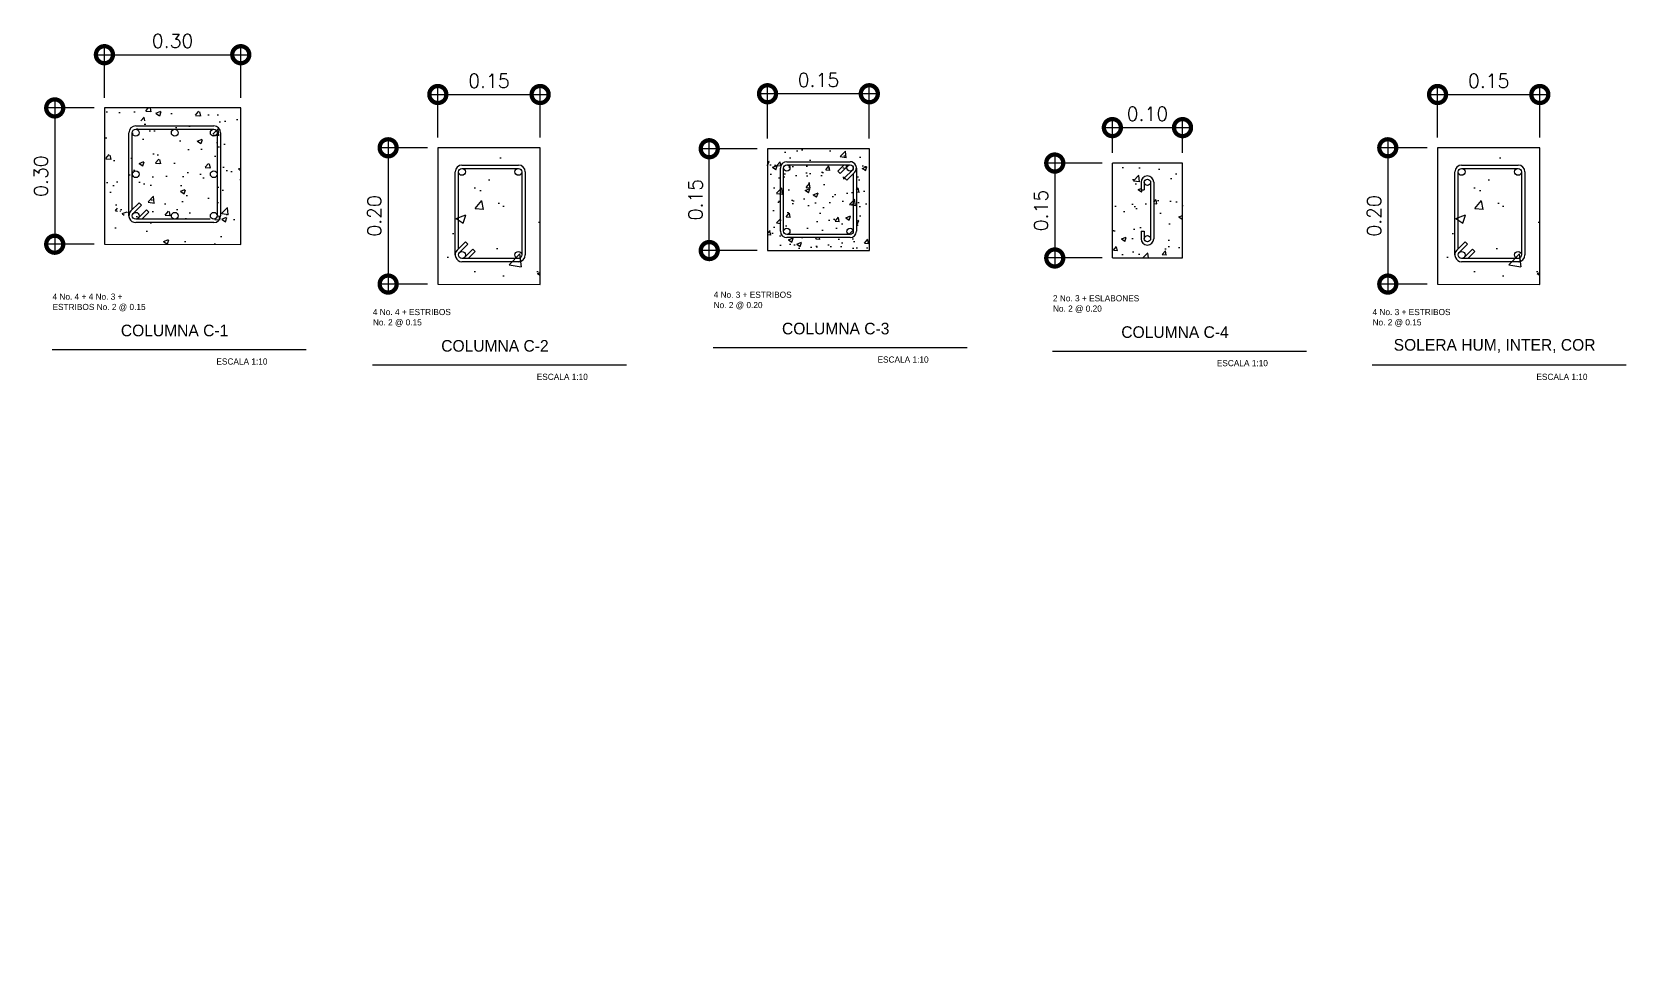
# Model space of a CAD drawing. Header units: inches. Extents: x -370 to 18, y -197 to 199.
# Drawn here: x -254.671 to -252.332, y 24.294 to 25.657 of the extents above; entities that cross this region are included whole.
import ezdxf

# ---------------------------------------------------------------- set-up
doc = ezdxf.new("R2010")
doc.units = ezdxf.units.IN
doc.header["$MEASUREMENT"] = 0
doc.header["$PDMODE"] = 34
doc.header["$PDSIZE"] = 0.2
doc.linetypes.add('DASHED2', pattern=[0.375, 0.25, -0.125])
doc.linetypes.add('HIDDEN2', pattern=[0.1875, 0.125, -0.0625])
for name, color, linetype in [('CAJETIN', 5, 'DASHED2'), ('COL', 6, 'Continuous'), ('COTAS', 1, 'Continuous'), ('DE_COTAS', 1, 'Continuous'), ('DE_DETALLES', 4, 'Continuous'), ('E_HATCH', 8, 'Continuous'), ('hatch', 167, 'Continuous')]:
    doc.layers.add(name, color=color, linetype=linetype)
doc.styles.add('ARIAL', font='arial.ttf', dxfattribs={"height": 0.14})
doc.styles.add('NT_10', font='romans.shx', dxfattribs={"height": 0.0203})
doc.dimstyles.new('DD_10 G', dxfattribs={"dimtxt": 0.0203, "dimasz": 0.05, "dimexe": 0.015, "dimexo": 0.015, "dimgap": 0.01, "dimtad": 1, "dimzin": 0, "dimdsep": 46, "dimtxsty": 'NT_10', "dimblk": 'DOTSMALL', "dimcen": 0.09, "dimdle": 0.015, "dimclrd": 1, "dimclre": 1, "dimclrt": 2, "dimadec": 0, "dimazin": 0, "dimtfac": 1, "dimtofl": 0, "dimtmove": 2, "dimatfit": 3, "dimldrblk": 'COT2', "dimfxl": 1, "dimtolj": 1, "dimtzin": 0, "dimarcsym": 0})
pattern_1 = [(50, (-726.55313, 98.486085), (0.071726018, -0.0062752135), [0.0075, -0.0825]), (355, (-726.55313, 98.486085), (-0.013875133, 0.075219213), [0.006, -0.066]), (100.4514, (-726.547156, 98.48556), (0.057850938, 0.068943954), [0.006374019, -0.070114211]), (46.1842, (-726.55313, 98.506085), (0.106724105, -0.016551901), [0.01125, -0.12375]), (96.6356, (-726.54424, 98.50471), (0.09346627, 0.097411787), [0.00956103, -0.1051713]), (351.1842, (-726.55313, 98.50609), (0.093466195, 0.09741186), [0.009, -0.099]), (21, (-726.54313, 98.501085), (0.059690705, -0.040261889), [0.0075, -0.0825]), (326, (-726.54313, 98.501085), (0.024331533, 0.072515005), [0.006, -0.066]), (71.4514, (-726.53816, 98.49773), (0.084022263, 0.03225305), [0.006374019, -0.070114211]), (37.5, (-726.553133, 98.486085), (0.0012159855, 0.0332893854), [0, -0.0652, 0, -0.067, 0, -0.06625]), (7.5, (-726.553133, 98.486085), (0.0263069537, 0.0394411712), [0, -0.0382, 0, -0.0637, 0, -0.02525]), (327.5, (-726.575433, 98.486085), (0.0533822436, -0.0022554872), [0, -0.025, 0, -0.078, 0, -0.1035]), (317.5, (-726.585433, 98.486085), (0.058318617, 0.0100104982), [0, -0.0325, 0, -0.0518, 0, -0.0735])]

# ---------------------------------------------------------------- blocks, each defined once
blk = doc.blocks.new('_DotSmall')
at = {"color": 0, "linetype": 'ByBlock', "const_width": 0.5}
blk.add_lwpolyline([(-0.0625, 0, 1), (0.0625, 0, 1)], format="xyb", close=True, dxfattribs=at)
blk = doc.blocks.new('*D500')
at = {"layer": 'DE_COTAS', "color": 1, "lineweight": -2, "transparency": 16777216}
for p, q in [((-254.637, 25.5599), (-254.637, 25.3299)), ((-254.5791, 25.5449), (-254.652, 25.5449)), ((-254.5792, 25.3449), (-254.652, 25.3449))]:
    blk.add_line(p, q, dxfattribs=at)
at = {"layer": 'DEFPOINTS', "color": 0, "transparency": 16777216}
for p in [(-254.5641, 25.5449), (-254.637, 25.3449), (-254.5642, 25.3449)]:
    blk.add_point(p, dxfattribs=at)
at = {"layer": 'DE_COTAS', "color": 1, "lineweight": -2, "transparency": 16777216, "xscale": 0.05, "yscale": 0.05, "zscale": 0.05}
for p, rotation in [((-254.637, 25.5449), 90), ((-254.637, 25.3449), 270)]:
    blk.add_blockref('_DotSmall', p, dxfattribs=dict(at, rotation=rotation))
at = {"layer": 'DE_COTAS', "color": 2, "transparency": 16777216, "insert": (-254.6572, 25.4449), "char_height": 0.0203, "attachment_point": 5, "rotation": 90, "style": 'NT_10'}
blk.add_mtext('\\A1;0.30', dxfattribs=at)
blk = doc.blocks.new('COT2')
at = {"color": 9, "linetype": 'ByBlock'}
blk.add_line((-0.5, -0.5), (0.5, 0.5), dxfattribs=at)
blk.add_line((-1.164, 0), (1.164, 0))
blk = doc.blocks.new('*D501')
at = {"layer": 'DE_COTAS', "color": 1, "lineweight": -2, "transparency": 16777216}
for p, q in [((-254.5641, 25.5599), (-254.5641, 25.638)), ((-254.3641, 25.5599), (-254.3641, 25.638)), ((-254.5791, 25.623), (-254.3491, 25.623))]:
    blk.add_line(p, q, dxfattribs=at)
at = {"layer": 'DEFPOINTS', "color": 0, "transparency": 16777216}
for p in [(-254.3641, 25.623), (-254.5641, 25.5449), (-254.3641, 25.5449)]:
    blk.add_point(p, dxfattribs=at)
at = {"layer": 'DE_COTAS', "color": 1, "lineweight": -2, "transparency": 16777216, "xscale": 0.05, "yscale": 0.05, "zscale": 0.05, "rotation": 180}
blk.add_blockref('_DotSmall', (-254.5641, 25.623), dxfattribs=at)
at = {"layer": 'DE_COTAS', "color": 1, "lineweight": -2, "transparency": 16777216, "xscale": 0.05, "yscale": 0.05, "zscale": 0.05}
blk.add_blockref('_DotSmall', (-254.3641, 25.623), dxfattribs=at)
at = {"layer": 'DE_COTAS', "color": 2, "transparency": 16777216, "insert": (-254.4641, 25.6432), "char_height": 0.0203, "attachment_point": 5, "style": 'NT_10'}
blk.add_mtext('\\A1;0.30', dxfattribs=at)
blk = doc.blocks.new('*D502')
at = {"layer": 'COTAS', "color": 1, "linetype": 'Continuous', "lineweight": -2, "transparency": 16777216}
for p, q in [((-253.4271, 25.5657), (-253.6064, 25.5657)), ((-253.5914, 25.5), (-253.5914, 25.5807)), ((-253.4421, 25.5), (-253.4421, 25.5807))]:
    blk.add_line(p, q, dxfattribs=at)
at = {"layer": 'DEFPOINTS', "color": 0, "linetype": 'Continuous', "transparency": 16777216}
for p in [(-253.5914, 25.5657), (-253.5914, 25.485), (-253.4421, 25.485)]:
    blk.add_point(p, dxfattribs=at)
at = {"layer": 'COTAS', "color": 1, "linetype": 'Continuous', "lineweight": -2, "transparency": 16777216, "xscale": 0.05, "yscale": 0.05, "zscale": 0.05, "rotation": 180}
blk.add_blockref('_DotSmall', (-253.5914, 25.5657), dxfattribs=at)
at = {"layer": 'COTAS', "color": 1, "linetype": 'Continuous', "lineweight": -2, "transparency": 16777216, "xscale": 0.05, "yscale": 0.05, "zscale": 0.05}
blk.add_blockref('_DotSmall', (-253.4421, 25.5657), dxfattribs=at)
at = {"layer": 'COTAS', "color": 2, "linetype": 'Continuous', "transparency": 16777216, "insert": (-253.5167, 25.5859), "char_height": 0.0203, "attachment_point": 5, "style": 'NT_10'}
blk.add_mtext('\\A1;0.15', dxfattribs=at)
blk = doc.blocks.new('*D503')
at = {"layer": 'COTAS', "color": 1, "linetype": 'Continuous', "lineweight": -2, "transparency": 16777216}
for p, q in [((-253.6769, 25.3206), (-253.6769, 25.5)), ((-253.6064, 25.485), (-253.6919, 25.485)), ((-253.6064, 25.3356), (-253.6919, 25.3356))]:
    blk.add_line(p, q, dxfattribs=at)
at = {"layer": 'DEFPOINTS', "color": 0, "linetype": 'Continuous', "transparency": 16777216}
for p in [(-253.6769, 25.485), (-253.5914, 25.485), (-253.5914, 25.3356)]:
    blk.add_point(p, dxfattribs=at)
at = {"layer": 'COTAS', "color": 1, "linetype": 'Continuous', "lineweight": -2, "transparency": 16777216, "xscale": 0.05, "yscale": 0.05, "zscale": 0.05}
for p, rotation in [((-253.6769, 25.485), 90), ((-253.6769, 25.3356), 270)]:
    blk.add_blockref('_DotSmall', p, dxfattribs=dict(at, rotation=rotation))
at = {"layer": 'COTAS', "color": 2, "linetype": 'Continuous', "transparency": 16777216, "insert": (-253.697, 25.4103), "char_height": 0.0203, "attachment_point": 5, "rotation": 90, "style": 'NT_10'}
blk.add_mtext('\\A1;0.15', dxfattribs=at)
blk = doc.blocks.new('*D504')
at = {"layer": 'COTAS', "color": 1, "linetype": 'Continuous', "lineweight": -2, "transparency": 16777216}
for p, q in [((-253.1701, 25.479), (-253.1701, 25.3097)), ((-253.1006, 25.464), (-253.1851, 25.464)), ((-253.1006, 25.3247), (-253.1851, 25.3247))]:
    blk.add_line(p, q, dxfattribs=at)
at = {"layer": 'DEFPOINTS', "color": 0, "linetype": 'Continuous', "transparency": 16777216}
for p in [(-253.0856, 25.464), (-253.1701, 25.3247), (-253.0856, 25.3247)]:
    blk.add_point(p, dxfattribs=at)
at = {"layer": 'COTAS', "color": 1, "linetype": 'Continuous', "lineweight": -2, "transparency": 16777216, "xscale": 0.05, "yscale": 0.05, "zscale": 0.05}
for p, rotation in [((-253.1701, 25.464), 90), ((-253.1701, 25.3247), 270)]:
    blk.add_blockref('_DotSmall', p, dxfattribs=dict(at, rotation=rotation))
at = {"layer": 'COTAS', "color": 2, "linetype": 'Continuous', "transparency": 16777216, "insert": (-253.1903, 25.3944), "char_height": 0.0203, "attachment_point": 5, "rotation": 90, "style": 'NT_10'}
blk.add_mtext('\\A1;0.15', dxfattribs=at)
blk = doc.blocks.new('*D505')
at = {"layer": 'COTAS', "color": 1, "linetype": 'Continuous', "lineweight": -2, "transparency": 16777216}
for p, q in [((-253.1006, 25.516), (-252.9677, 25.516)), ((-253.0856, 25.479), (-253.0856, 25.531)), ((-252.9827, 25.479), (-252.9827, 25.531))]:
    blk.add_line(p, q, dxfattribs=at)
at = {"layer": 'DEFPOINTS', "color": 0, "linetype": 'Continuous', "transparency": 16777216}
for p in [(-252.9827, 25.516), (-253.0856, 25.464), (-252.9827, 25.464)]:
    blk.add_point(p, dxfattribs=at)
at = {"layer": 'COTAS', "color": 1, "linetype": 'Continuous', "lineweight": -2, "transparency": 16777216, "xscale": 0.05, "yscale": 0.05, "zscale": 0.05, "rotation": 180}
blk.add_blockref('_DotSmall', (-253.0856, 25.516), dxfattribs=at)
at = {"layer": 'COTAS', "color": 1, "linetype": 'Continuous', "lineweight": -2, "transparency": 16777216, "xscale": 0.05, "yscale": 0.05, "zscale": 0.05}
blk.add_blockref('_DotSmall', (-252.9827, 25.516), dxfattribs=at)
at = {"layer": 'COTAS', "color": 2, "linetype": 'Continuous', "transparency": 16777216, "insert": (-253.0342, 25.5362), "char_height": 0.0203, "attachment_point": 5, "style": 'NT_10'}
blk.add_mtext('\\A1;0.10', dxfattribs=at)
blk = doc.blocks.new('*D495')
at = {"layer": 'DE_COTAS', "color": 1, "lineweight": -2, "transparency": 16777216}
for p, q in [((-254.1479, 25.5014), (-254.1479, 25.2714)), ((-254.09, 25.4864), (-254.1629, 25.4864)), ((-254.0901, 25.2864), (-254.1629, 25.2864))]:
    blk.add_line(p, q, dxfattribs=at)
at = {"layer": 'DEFPOINTS', "color": 0, "transparency": 16777216}
for p in [(-254.075, 25.4864), (-254.1479, 25.2864), (-254.0751, 25.2864)]:
    blk.add_point(p, dxfattribs=at)
at = {"layer": 'DE_COTAS', "color": 1, "lineweight": -2, "transparency": 16777216, "xscale": 0.05, "yscale": 0.05, "zscale": 0.05}
for p, rotation in [((-254.1479, 25.4864), 90), ((-254.1479, 25.2864), 270)]:
    blk.add_blockref('_DotSmall', p, dxfattribs=dict(at, rotation=rotation))
at = {"layer": 'DE_COTAS', "color": 2, "transparency": 16777216, "insert": (-254.1681, 25.3864), "char_height": 0.0203, "attachment_point": 5, "rotation": 90, "style": 'NT_10'}
blk.add_mtext('\\A1;0.20', dxfattribs=at)
blk = doc.blocks.new('*D496')
at = {"layer": 'DE_COTAS', "color": 1, "lineweight": -2, "transparency": 16777216}
for p, q in [((-254.09, 25.5646), (-253.91, 25.5646)), ((-254.075, 25.5014), (-254.075, 25.5796)), ((-253.925, 25.5014), (-253.925, 25.5796))]:
    blk.add_line(p, q, dxfattribs=at)
at = {"layer": 'DEFPOINTS', "color": 0, "transparency": 16777216}
for p in [(-253.925, 25.5646), (-254.075, 25.4864), (-253.925, 25.4864)]:
    blk.add_point(p, dxfattribs=at)
at = {"layer": 'DE_COTAS', "color": 1, "lineweight": -2, "transparency": 16777216, "xscale": 0.05, "yscale": 0.05, "zscale": 0.05, "rotation": 180}
blk.add_blockref('_DotSmall', (-254.075, 25.5646), dxfattribs=at)
at = {"layer": 'DE_COTAS', "color": 1, "lineweight": -2, "transparency": 16777216, "xscale": 0.05, "yscale": 0.05, "zscale": 0.05}
blk.add_blockref('_DotSmall', (-253.925, 25.5646), dxfattribs=at)
at = {"layer": 'DE_COTAS', "color": 2, "transparency": 16777216, "insert": (-254, 25.5847), "char_height": 0.0203, "attachment_point": 5, "style": 'NT_10'}
blk.add_mtext('\\A1;0.15', dxfattribs=at)
blk = doc.blocks.new('*D506')
at = {"layer": 'DE_COTAS', "color": 1, "lineweight": -2, "transparency": 16777216}
for p, q in [((-252.6816, 25.5014), (-252.6816, 25.2714)), ((-252.6236, 25.4864), (-252.6966, 25.4864)), ((-252.6237, 25.2864), (-252.6966, 25.2864))]:
    blk.add_line(p, q, dxfattribs=at)
at = {"layer": 'DEFPOINTS', "color": 0, "transparency": 16777216}
for p in [(-252.6086, 25.4864), (-252.6816, 25.2864), (-252.6087, 25.2864)]:
    blk.add_point(p, dxfattribs=at)
at = {"layer": 'DE_COTAS', "color": 1, "lineweight": -2, "transparency": 16777216, "xscale": 0.05, "yscale": 0.05, "zscale": 0.05}
for p, rotation in [((-252.6816, 25.4864), 90), ((-252.6816, 25.2864), 270)]:
    blk.add_blockref('_DotSmall', p, dxfattribs=dict(at, rotation=rotation))
at = {"layer": 'DE_COTAS', "color": 2, "transparency": 16777216, "insert": (-252.7017, 25.3864), "char_height": 0.0203, "attachment_point": 5, "rotation": 90, "style": 'NT_10'}
blk.add_mtext('\\A1;0.20', dxfattribs=at)
blk = doc.blocks.new('*D507')
at = {"layer": 'DE_COTAS', "color": 1, "lineweight": -2, "transparency": 16777216}
for p, q in [((-252.6236, 25.5646), (-252.4436, 25.5646)), ((-252.6086, 25.5014), (-252.6086, 25.5796)), ((-252.4586, 25.5014), (-252.4586, 25.5796))]:
    blk.add_line(p, q, dxfattribs=at)
at = {"layer": 'DEFPOINTS', "color": 0, "transparency": 16777216}
for p in [(-252.4586, 25.5646), (-252.6086, 25.4864), (-252.4586, 25.4864)]:
    blk.add_point(p, dxfattribs=at)
at = {"layer": 'DE_COTAS', "color": 1, "lineweight": -2, "transparency": 16777216, "xscale": 0.05, "yscale": 0.05, "zscale": 0.05, "rotation": 180}
blk.add_blockref('_DotSmall', (-252.6086, 25.5646), dxfattribs=at)
at = {"layer": 'DE_COTAS', "color": 1, "lineweight": -2, "transparency": 16777216, "xscale": 0.05, "yscale": 0.05, "zscale": 0.05}
blk.add_blockref('_DotSmall', (-252.4586, 25.5646), dxfattribs=at)
at = {"layer": 'DE_COTAS', "color": 2, "transparency": 16777216, "insert": (-252.5336, 25.5847), "char_height": 0.0203, "attachment_point": 5, "style": 'NT_10'}
blk.add_mtext('\\A1;0.15', dxfattribs=at)

msp = doc.modelspace()

# ---------------------------------------------------------------- hatches: boundary and pattern name
h = msp.add_hatch()
h.set_pattern_fill('ANSI31', color=2)
edge = h.paths.add_edge_path()
edge.add_arc((-254.46087, 25.50853), 0.005, 0, 360)
h = msp.add_hatch()
h.set_pattern_fill('ANSI31', color=2)
edge = h.paths.add_edge_path()
edge.add_arc((-254.51801, 25.44758), 0.005, 0, 360)
h = msp.add_hatch()
h.set_pattern_fill('ANSI31', color=2)
edge = h.paths.add_edge_path()
edge.add_arc((-254.40374, 25.44758), 0.005, 0, 360)
h = msp.add_hatch()
h.set_pattern_fill('ANSI31', color=2)
edge = h.paths.add_edge_path()
edge.add_arc((-254.46087, 25.38662), 0.005, 0, 360)
at = {"layer": 'E_HATCH', "linetype": 'Continuous'}
h = msp.add_hatch(dxfattribs=at)
h.set_pattern_fill('AR-CONC', color=256, scale=0.02, style=0)
h.set_pattern_definition([(50, (-652.91285, -67.73333), (0.143452037, -0.012550427), [0.015, -0.165]), (355, (-652.91285, -67.73333), (-0.027750267, 0.150438427), [0.012, -0.132]), (100.4514, (-652.90089, -67.73437), (0.115701876, 0.13788791), [0.01274804, -0.14022842]), (46.1842, (-652.91285, -67.69333), (0.21344821, -0.0331038), [0.0225, -0.2475]), (96.6356, (-652.89506, -67.69608), (0.18693254, 0.19482357), [0.01912206, -0.2103426]), (351.1842, (-652.91285, -67.69333), (0.18693239, 0.19482372), [0.018, -0.198]), (21, (-652.89285, -67.70333), (0.11938141, -0.080523778), [0.015, -0.165]), (326, (-652.89285, -67.70333), (0.048663066, 0.14503001), [0.012, -0.132]), (71.4514, (-652.8829, -67.71004), (0.168044526, 0.0645061), [0.01274804, -0.14022842]), (37.5, (-652.912847, -67.733325), (0.002431971, 0.066578771), [0, -0.1304, 0, -0.134, 0, -0.1325]), (7.5, (-652.91285, -67.733325), (0.052613907, 0.078882342), [0, -0.0764, 0, -0.1274, 0, -0.0505]), (327.5, (-652.957447, -67.733325), (0.106764487, -0.004510974), [0, -0.05, 0, -0.156, 0, -0.207]), (317.5, (-652.97745, -67.73333), (0.116637234, 0.020020996), [0, -0.065, 0, -0.1036, 0, -0.147])])
h.paths.add_polyline_path([(-253.925, 25.28582), (-253.925, 25.48643), (-254.075, 25.48643), (-254.075, 25.28643)])
h = msp.add_hatch(dxfattribs=at)
h.set_pattern_fill('AR-CONC', color=256, scale=0.02, style=0)
h.set_pattern_definition([(50, (-651.44649, -67.73333), (0.143452037, -0.012550427), [0.015, -0.165]), (355, (-651.44649, -67.73333), (-0.027750267, 0.150438427), [0.012, -0.132]), (100.4514, (-651.43453, -67.73437), (0.115701876, 0.13788791), [0.01274804, -0.14022842]), (46.1842, (-651.44649, -67.69333), (0.21344821, -0.0331038), [0.0225, -0.2475]), (96.6356, (-651.4287, -67.69608), (0.18693254, 0.19482357), [0.01912206, -0.2103426]), (351.1842, (-651.44649, -67.69333), (0.18693239, 0.19482372), [0.018, -0.198]), (21, (-651.42649, -67.70333), (0.11938141, -0.080523778), [0.015, -0.165]), (326, (-651.42649, -67.70333), (0.048663066, 0.14503001), [0.012, -0.132]), (71.4514, (-651.41654, -67.71004), (0.168044526, 0.0645061), [0.01274804, -0.14022842]), (37.5, (-651.446486, -67.733325), (0.002431971, 0.066578771), [0, -0.1304, 0, -0.134, 0, -0.1325]), (7.5, (-651.44649, -67.733325), (0.052613907, 0.078882342), [0, -0.0764, 0, -0.1274, 0, -0.0505]), (327.5, (-651.491086, -67.733325), (0.106764487, -0.004510974), [0, -0.05, 0, -0.156, 0, -0.207]), (317.5, (-651.51109, -67.73333), (0.116637234, 0.020020996), [0, -0.065, 0, -0.1036, 0, -0.147])])
h.paths.add_polyline_path([(-252.45864, 25.28582), (-252.45864, 25.48643), (-252.60864, 25.48643), (-252.60864, 25.28643)])
at = {"layer": 'hatch', "linetype": 'HIDDEN2'}
h = msp.add_hatch(dxfattribs=at)
h.set_pattern_fill('AR-CONC', color=256, scale=0.0004, style=0)
h.set_pattern_definition([(50, (-333.76465, -165.4987), (0.072873868, -0.006375634), [0.00762, -0.08382]), (355, (-333.76465, -165.4987), (-0.01409713, 0.076422657), [0.006096, -0.067056]), (100.451, (-333.75858, -165.49923), (0.058777, 0.070046675), [0.006476, -0.071236]), (46.1842, (-333.76465, -165.47838), (0.108431616, -0.01681693), [0.01143, -0.12573]), (96.6356, (-333.75561, -165.47978), (0.094961694, 0.09897022), [0.009714, -0.106854]), (351.184, (-333.76465, -165.47838), (0.09496184, 0.09897005), [0.009144, -0.100584]), (21, (-333.75449, -165.48346), (0.060645952, -0.040906207), [0.00762, -0.08382]), (326, (-333.75449, -165.48346), (0.02472081, 0.073675186), [0.006096, -0.067056]), (71.4514, (-333.74944, -165.48687), (0.085366596, 0.032769143), [0.006476, -0.071236]), (37.5, (-333.76465, -165.4987), (0.0012354413, 0.0338220155), [0, -0.0662432, 0, -0.068072, 0, -0.06731]), (7.5, (-333.76465, -165.4987), (0.026727865, 0.04007223), [0, -0.0388112, 0, -0.0647192, 0, -0.025654]), (327.5, (-333.787307, -165.4987), (0.054236238, -0.0022914976), [0, -0.0254, 0, -0.079248, 0, -0.105156]), (317.5, (-333.797467, -165.4987), (0.059251673, 0.010170596), [0, -0.03302, 0, -0.0526288, 0, -0.074676])])
h.paths.add_polyline_path([(-254.56409, 25.54488), (-254.56409, 25.34557), (-254.36409, 25.34492), (-254.36409, 25.54423)])
edge = h.paths.add_edge_path(flags=16)
edge.add_arc((-254.44301, 25.51665), 0.00929, 0, 90, ccw=False)
edge.add_line((-254.43372, 25.51665), (-254.43372, 25.3738))
edge.add_arc((-254.44301, 25.3738), 0.00929, 270, 360, ccw=False)
edge.add_line((-254.44301, 25.36451), (-254.53585, 25.36451))
edge.add_arc((-254.53585, 25.3738), 0.00929, 180, 270, ccw=False)
edge.add_line((-254.54514, 25.3738), (-254.54514, 25.51665))
edge.add_arc((-254.53585, 25.51665), 0.00929, 90, 180, ccw=False)
edge.add_line((-254.53585, 25.52593), (-254.44301, 25.52593))
edge = h.paths.add_edge_path(flags=0)
edge.add_arc((-254.44301, 25.51665), 0.00464, 0, 90, ccw=False)
edge.add_line((-254.43836, 25.51665), (-254.43836, 25.3738))
edge.add_arc((-254.44301, 25.3738), 0.00464, 270, 360, ccw=False)
edge.add_line((-254.44301, 25.36916), (-254.53585, 25.36916))
edge.add_arc((-254.53585, 25.3738), 0.00464, 180, 270, ccw=False)
edge.add_arc((-254.53585, 25.3738), 0.00464, 135, 180, ccw=False)
edge.add_line((-254.53914, 25.37709), (-254.52785, 25.38837))
edge.add_line((-254.52785, 25.38837), (-254.53113, 25.39166))
edge.add_line((-254.53113, 25.39166), (-254.5405, 25.38229))
edge.add_line((-254.5405, 25.38229), (-254.5405, 25.51665))
edge.add_arc((-254.53585, 25.51665), 0.00464, 90, 180, ccw=False)
edge.add_line((-254.53585, 25.52129), (-254.44301, 25.52129))
at = {"layer": 'hatch'}
h = msp.add_hatch(dxfattribs=at)
h.set_pattern_fill('AR-CONC', color=256, scale=0.01, style=0)
h.set_pattern_definition(pattern_1)
h.paths.add_polyline_path([(-253.59138, 25.48496), (-253.59138, 25.33565), (-253.44206, 25.33565), (-253.44206, 25.48496)])
h.paths.add_polyline_path([(-253.4703, 25.46601, -0.4142136), (-253.46101, 25.45673), (-253.46101, 25.36388, -0.4142136), (-253.4703, 25.35459), (-253.56314, 25.35459, -0.4142136), (-253.57243, 25.36388), (-253.57243, 25.45673, -0.4142136), (-253.56314, 25.46601)], flags=16)
h.paths.add_polyline_path([(-253.4703, 25.46137, -0.4142136), (-253.46565, 25.45673, -0.1989124), (-253.46701, 25.45344), (-253.4783, 25.44215), (-253.47502, 25.43887), (-253.46565, 25.44823), (-253.46565, 25.36388, -0.4142136), (-253.4703, 25.35924), (-253.56314, 25.35924, -0.4142136), (-253.56779, 25.36388), (-253.56779, 25.45673, -0.4142136), (-253.56314, 25.46137)], flags=0)
h.paths.add_polyline_path([(-253.56314, 25.46137, -0.4142136), (-253.5585, 25.45673, -1), (-253.56779, 25.45673), (-253.56779, 25.36388, -1), (-253.5585, 25.36388, -0.4142136), (-253.56314, 25.35924), (-253.4703, 25.35924, -0.4142136), (-253.47494, 25.36388, -1), (-253.46565, 25.36388), (-253.46565, 25.44823), (-253.47502, 25.43887), (-253.4783, 25.44215), (-253.46701, 25.45344, -0.6681786), (-253.47494, 25.45673, -0.1989124), (-253.47358, 25.46001), (-253.48487, 25.44872), (-253.48815, 25.45201), (-253.47879, 25.46137)], flags=0)
h = msp.add_hatch(dxfattribs=at)
h.set_pattern_fill('AR-CONC', color=256, scale=0.01, style=0)
h.set_pattern_definition([(50, (-725.89991, 97.42119), (0.071726018, -0.0062752135), [0.0075, -0.0825]), (355, (-725.89991, 97.42119), (-0.013875133, 0.075219213), [0.006, -0.066]), (100.4514, (-725.89393, 97.420664), (0.057850938, 0.068943954), [0.006374019, -0.070114211]), (46.1842, (-725.89991, 97.44119), (0.106724105, -0.016551901), [0.01125, -0.12375]), (96.6356, (-725.89102, 97.43981), (0.09346627, 0.097411787), [0.00956103, -0.1051713]), (351.1842, (-725.89991, 97.44119), (0.093466195, 0.09741186), [0.009, -0.099]), (21, (-725.88991, 97.43619), (0.059690705, -0.040261889), [0.0075, -0.0825]), (326, (-725.88991, 97.43619), (0.024331533, 0.072515005), [0.006, -0.066]), (71.4514, (-725.884936, 97.43283), (0.084022263, 0.03225305), [0.006374019, -0.070114211]), (37.5, (-725.89991, 97.421187), (0.0012159855, 0.0332893854), [0, -0.0652, 0, -0.067, 0, -0.06625]), (7.5, (-725.89991, 97.421187), (0.0263069537, 0.0394411712), [0, -0.0382, 0, -0.0637, 0, -0.02525]), (327.5, (-725.92221, 97.421187), (0.0533822436, -0.0022554872), [0, -0.025, 0, -0.078, 0, -0.1035]), (317.5, (-725.93221, 97.421187), (0.058318617, 0.0100104982), [0, -0.0325, 0, -0.0518, 0, -0.0735])])
h.paths.add_polyline_path([(-253.44206, 25.33565), (-253.44206, 25.48496), (-253.59138, 25.48496), (-253.59138, 25.33565)])
h.paths.add_polyline_path([(-252.81243, 24.29898, -0.4142136), (-252.81707, 24.29434), (-252.90992, 24.29434, -0.4142136), (-252.91456, 24.29898), (-252.91456, 24.39183, -0.570568), (-252.90768, 24.3959), (-252.90969, 24.39704), (-252.82835, 24.35227, -0.2734246), (-252.82595, 24.3482, -1), (-252.83524, 24.3482, -0.570568), (-252.82835, 24.35227), (-252.90768, 24.3959, -0.2734246), (-252.90528, 24.39183, -1), (-252.91456, 24.39183), (-252.91456, 24.29898, -1), (-252.90528, 24.29898, -0.4142136), (-252.90992, 24.29434), (-252.81707, 24.29434, -0.4142136), (-252.82172, 24.29898, -1)], flags=17)
h.paths.add_polyline_path([(-252.82835, 24.35227, -0.2734246), (-252.82595, 24.3482, -1), (-252.83524, 24.3482, -0.3337745), (-252.83189, 24.35266), (-252.84722, 24.34821), (-252.84851, 24.35267), (-252.83579, 24.35636), (-252.90768, 24.3959, -0.2734246), (-252.90528, 24.39183, -1), (-252.91456, 24.39183), (-252.91456, 24.29898, -1), (-252.90528, 24.29898, -0.4142136), (-252.90992, 24.29434), (-252.81707, 24.29434, -0.4142136), (-252.82172, 24.29898, -1), (-252.81243, 24.29898, -0.4142136), (-252.81707, 24.29434), (-252.90992, 24.29434, -0.4142136), (-252.91456, 24.29898), (-252.91456, 24.39183, -0.570568), (-252.90768, 24.3959), (-252.90969, 24.39704)], flags=17)
h = msp.add_hatch(dxfattribs=at)
h.set_pattern_fill('AR-CONC', color=256, scale=0.01, style=0)
h.set_pattern_definition(pattern_1)
h.paths.add_polyline_path([(-253.56314, 25.46137, -0.4142136), (-253.5585, 25.45673, -1), (-253.56779, 25.45673), (-253.56779, 25.36388, -1), (-253.5585, 25.36388, -0.4142136), (-253.56314, 25.35924), (-253.4703, 25.35924, -0.4142136), (-253.47494, 25.36388, -1), (-253.46565, 25.36388), (-253.46565, 25.44823), (-253.47502, 25.43887), (-253.4783, 25.44215), (-253.46701, 25.45344, -0.6681786), (-253.47494, 25.45673, -0.1989124), (-253.47358, 25.46001), (-253.48487, 25.44872), (-253.48815, 25.45201), (-253.47879, 25.46137)])
h = msp.add_hatch(dxfattribs=at)
h.set_pattern_fill('AR-CONC', color=256, scale=0.01, style=0)
h.set_pattern_definition([(50, (-726.96328, 98.469214), (0.071726018, -0.0062752135), [0.0075, -0.0825]), (355, (-726.96328, 98.469214), (-0.013875133, 0.075219213), [0.006, -0.066]), (100.4514, (-726.9573, 98.46869), (0.057850938, 0.068943954), [0.006374019, -0.070114211]), (46.1842, (-726.96328, 98.489214), (0.106724105, -0.016551901), [0.01125, -0.12375]), (96.6356, (-726.95438, 98.48784), (0.09346627, 0.097411787), [0.00956103, -0.1051713]), (351.1842, (-726.96328, 98.48921), (0.093466195, 0.09741186), [0.009, -0.099]), (21, (-726.95328, 98.484214), (0.059690705, -0.040261889), [0.0075, -0.0825]), (326, (-726.95328, 98.484214), (0.024331533, 0.072515005), [0.006, -0.066]), (71.4514, (-726.948304, 98.48086), (0.084022263, 0.03225305), [0.006374019, -0.070114211]), (37.5, (-726.963278, 98.469214), (0.0012159855, 0.0332893854), [0, -0.0652, 0, -0.067, 0, -0.06625]), (7.5, (-726.963278, 98.469214), (0.0263069537, 0.0394411712), [0, -0.0382, 0, -0.0637, 0, -0.02525]), (327.5, (-726.985578, 98.469214), (0.0533822436, -0.0022554872), [0, -0.025, 0, -0.078, 0, -0.1035]), (317.5, (-726.99558, 98.469214), (0.058318617, 0.0100104982), [0, -0.0325, 0, -0.0518, 0, -0.0735])])
h.paths.add_polyline_path([(-252.98275, 25.46404), (-253.08562, 25.46404), (-253.08562, 25.32473), (-252.98275, 25.32473)])
h.paths.add_polyline_path([(-253.0249, 25.35296, -1), (-253.04347, 25.35296), (-253.04347, 25.36412), (-253.03883, 25.36412), (-253.03883, 25.35296, -1), (-253.02954, 25.35296), (-253.02954, 25.43581, -1), (-253.03883, 25.43581), (-253.03883, 25.42466), (-253.04347, 25.42466), (-253.04347, 25.43581, -1), (-253.0249, 25.43581)], flags=16)

# ---------------------------------------------------------------- linework, layer by layer
at = {"color": 2}
for p, q in [((-254.64096, 25.19052), (-254.26828, 25.19046)), ((-253.67118, 25.19336), (-253.29851, 25.19331)), ((-253.17347, 25.18815), (-252.8008, 25.1881)), ((-254.17104, 25.16798), (-253.79837, 25.16792)), ((-252.70468, 25.16798), (-252.33201, 25.16792))]:
    msp.add_line(p, q, dxfattribs=at)
at = {"layer": 'COL', "color": 4}
for p, q in [((-253.44206, 25.48496), (-253.59138, 25.48496)), ((-253.59138, 25.48496), (-253.59138, 25.33565)), ((-253.44206, 25.33565), (-253.44206, 25.48496)), ((-253.08562, 25.32473), (-253.08562, 25.46404)), ((-252.98275, 25.46404), (-253.08562, 25.46404)), ((-252.98275, 25.32473), (-252.98275, 25.46404)), ((-253.59138, 25.33565), (-253.44206, 25.33565)), ((-253.08562, 25.32473), (-252.98275, 25.32473))]:
    msp.add_line(p, q, dxfattribs=at)
at = {"layer": 'COL', "color": 1}
for p, q in [((-253.57243, 25.36388), (-253.57243, 25.45673)), ((-253.56779, 25.36388), (-253.56779, 25.45673)), ((-253.56314, 25.46601), (-253.4703, 25.46601)), ((-253.56314, 25.46137), (-253.4703, 25.46137)), ((-253.47879, 25.46137), (-253.48815, 25.45201)), ((-253.48815, 25.45201), (-253.48487, 25.44872)), ((-253.47358, 25.46001), (-253.48487, 25.44872)), ((-253.46701, 25.45344), (-253.4783, 25.44215)), ((-253.46373, 25.45016), (-253.47502, 25.43887)), ((-253.46565, 25.44823), (-253.46565, 25.36388)), ((-253.46101, 25.45673), (-253.46101, 25.36388)), ((-253.4783, 25.44215), (-253.47502, 25.43887)), ((-253.04347, 25.43581), (-253.04347, 25.42466)), ((-253.04347, 25.42466), (-253.03883, 25.42466)), ((-253.03883, 25.43581), (-253.03883, 25.42466)), ((-253.02954, 25.43581), (-253.02954, 25.35296)), ((-253.0249, 25.43581), (-253.0249, 25.35296)), ((-253.4703, 25.35924), (-253.56314, 25.35924)), ((-253.4703, 25.35459), (-253.56314, 25.35459)), ((-253.04347, 25.36412), (-253.04347, 25.35296)), ((-253.04347, 25.36412), (-253.03883, 25.36412)), ((-253.03883, 25.36412), (-253.03883, 25.35296))]:
    msp.add_line(p, q, dxfattribs=at)
at = {"layer": 'COL', "color": 3}
for centre in [(-253.56314, 25.45673), (-253.4703, 25.45673), (-253.03418, 25.43581), (-253.56314, 25.36388), (-253.4703, 25.36388), (-253.03418, 25.35296)]:
    msp.add_circle(centre, 0.00464, dxfattribs=at)
at = {"layer": 'COL', "color": 1}
for centre, start, end in [((-253.56314, 25.45673), 90, 180), ((-253.4703, 25.45673), 315, 90), ((-253.03418, 25.43581), 0, 180), ((-253.56314, 25.36388), 180, 270), ((-253.4703, 25.36388), 270, 0), ((-253.03418, 25.35296), 180, 0)]:
    msp.add_arc(centre, 0.00929, start, end, dxfattribs=at)
at = {"layer": 'DE_DETALLES', "color": 1}
for p, q in [((-254.51824, 25.51853), (-254.40374, 25.51853)), ((-254.51824, 25.51353), (-254.40364, 25.51353)), ((-254.52824, 25.38662), (-254.52824, 25.50853)), ((-254.52324, 25.39576), (-254.52324, 25.50853)), ((-254.39874, 25.50853), (-254.39874, 25.38662)), ((-254.39374, 25.50853), (-254.39374, 25.38662)), ((-254.0496, 25.32912), (-254.0496, 25.45103)), ((-254.0446, 25.33827), (-254.0446, 25.45103)), ((-254.0396, 25.46103), (-253.95685, 25.46103)), ((-254.0396, 25.45603), (-253.95685, 25.45603)), ((-253.95185, 25.45103), (-253.95185, 25.32912)), ((-253.94685, 25.45103), (-253.94685, 25.32912)), ((-252.58324, 25.32912), (-252.58324, 25.45103)), ((-252.57824, 25.33827), (-252.57824, 25.45103)), ((-252.57324, 25.46103), (-252.49049, 25.46103)), ((-252.57324, 25.45603), (-252.49049, 25.45603)), ((-252.48549, 25.45103), (-252.48549, 25.32912)), ((-252.48049, 25.45103), (-252.48049, 25.32912)), ((-254.52531, 25.39369), (-254.51316, 25.40585)), ((-254.52177, 25.39016), (-254.50962, 25.40231)), ((-254.50962, 25.40231), (-254.51316, 25.40585)), ((-254.40885, 25.38162), (-254.51824, 25.38162)), ((-254.40374, 25.37662), (-254.51824, 25.37662)), ((-254.5147, 25.38309), (-254.50255, 25.39524)), ((-254.5091, 25.38162), (-254.49902, 25.3917)), ((-254.49902, 25.3917), (-254.50255, 25.39524)), ((-254.04667, 25.33619), (-254.03452, 25.34835)), ((-254.04314, 25.33266), (-254.03098, 25.34481)), ((-254.03607, 25.32559), (-254.02391, 25.33774)), ((-254.03098, 25.34481), (-254.03452, 25.34835)), ((-254.03046, 25.32412), (-254.02038, 25.33421)), ((-254.02038, 25.33421), (-254.02391, 25.33774)), ((-252.58031, 25.33619), (-252.56816, 25.34835)), ((-252.57678, 25.33266), (-252.56462, 25.34481)), ((-252.56971, 25.32559), (-252.55755, 25.33774)), ((-252.56462, 25.34481), (-252.56816, 25.34835)), ((-252.5641, 25.32412), (-252.55402, 25.33421)), ((-252.55402, 25.33421), (-252.55755, 25.33774)), ((-253.95415, 25.32412), (-254.0396, 25.32412)), ((-253.95357, 25.31912), (-254.0396, 25.31912)), ((-252.48779, 25.32412), (-252.57324, 25.32412)), ((-252.48721, 25.31912), (-252.57324, 25.31912))]:
    msp.add_line(p, q, dxfattribs=at)
at = {"layer": 'DE_DETALLES', "color": 4}
for points in [[(-254.56409, 25.34488), (-254.36409, 25.34426), (-254.36409, 25.54488), (-254.56409, 25.54488)], [(-254.075, 25.28643), (-253.925, 25.28582), (-253.925, 25.48643), (-254.075, 25.48643)], [(-252.60864, 25.28643), (-252.45864, 25.28582), (-252.45864, 25.48643), (-252.60864, 25.48643)]]:
    msp.add_lwpolyline(points, close=True, dxfattribs=at)
at = {"layer": 'DE_DETALLES', "color": 2}
for centre in [(-254.51824, 25.50853), (-254.46087, 25.50853), (-254.40374, 25.50853), (-254.51801, 25.44758), (-254.40374, 25.44758), (-254.0396, 25.45103), (-253.95685, 25.45103), (-252.57324, 25.45103), (-252.49049, 25.45103), (-254.51824, 25.38662), (-254.46087, 25.38662), (-254.40374, 25.38662), (-254.0396, 25.32912), (-253.95685, 25.32912), (-252.57324, 25.32912), (-252.49049, 25.32912)]:
    msp.add_circle(centre, 0.005, dxfattribs=at)
at = {"layer": 'DE_DETALLES', "color": 1}
for centre, start, end in [((-254.51824, 25.50853), 90, 180), ((-254.40374, 25.50853), 0, 90), ((-254.0396, 25.45103), 90, 180), ((-253.95685, 25.45103), 0, 90), ((-252.57324, 25.45103), 90, 180), ((-252.49049, 25.45103), 0, 90), ((-254.51824, 25.38662), 135, 270), ((-254.40374, 25.38662), 270, 0), ((-254.0396, 25.32912), 135, 270), ((-253.95685, 25.32912), 270, 0), ((-252.57324, 25.32912), 135, 270), ((-252.49049, 25.32912), 270, 0)]:
    msp.add_arc(centre, 0.01, start, end, dxfattribs=at)

# ---------------------------------------------------------------- texts
at = {"layer": 'CAJETIN', "color": 2, "char_height": 0.0090822, "width": 0.5681977, "attachment_point": 1, "style": 'ARIAL'}
for s, insert in [('{\\fBankGothic Lt BT|b0|i0|c0|p34;4 No. 4 + 4 No. 3 +\\PESTRIBOS No. 2 @ 0.15 }', (-254.64024, 25.27249)), ('{\\fBankGothic Lt BT|b0|i0|c0|p34;4 No. 3 + ESTRIBOS \\PNo. 2 @ 0.20}', (-253.67046, 25.27533)), ('{\\fBankGothic Lt BT|b0|i0|c0|p34;2 No. 3 + ESLABONES\\PNo. 2 @ 0.20}', (-253.17276, 25.27012)), ('{\\fBankGothic Lt BT|b0|i0|c0|p34;4 No. 4 + ESTRIBOS \\PNo. 2 @ 0.15 }', (-254.17032, 25.24995)), ('{\\fBankGothic Lt BT|b0|i0|c0|p34;4 No. 3 + ESTRIBOS \\PNo. 2 @ 0.15 }', (-252.70396, 25.24995)), ('{\\fBankGothic Lt BT|b0|i0|c0|p34;ESCALA 1:10}', (-254.39986, 25.17736)), ('{\\fBankGothic Lt BT|b0|i0|c0|p34;ESCALA 1:10}', (-253.43008, 25.1802)), ('{\\fBankGothic Lt BT|b0|i0|c0|p34;ESCALA 1:10}', (-252.93238, 25.17499)), ('{\\fBankGothic Lt BT|b0|i0|c0|p34;ESCALA 1:10}', (-253.92994, 25.15482)), ('{\\fBankGothic Lt BT|b0|i0|c0|p34;ESCALA 1:10}', (-252.46358, 25.15482))]:
    msp.add_mtext(s, dxfattribs=dict(at, insert=insert))
at = {"layer": 'CAJETIN', "color": 1, "char_height": 0.0170988, "attachment_point": 5, "style": 'ARIAL'}
for s, insert in [('{\\fBankGothic Lt BT|b0|i0|c0|p34;\\C3;COLUMNA C-1}', (-254.4612, 25.21818)), ('{\\fBankGothic Lt BT|b0|i0|c0|p34;\\C3;COLUMNA C-3}', (-253.49143, 25.22102)), ('{\\fBankGothic Lt BT|b0|i0|c0|p34;\\C3;COLUMNA C-4}', (-252.99372, 25.21581)), ('{\\fBankGothic Lt BT|b0|i0|c0|p34;\\C3;COLUMNA C-2}', (-253.99129, 25.19564)), ('{\\fBankGothic Lt BT|b0|i0|c0|p34;\\C3;SOLERA HUM, INTER, COR}', (-252.52493, 25.19564))]:
    msp.add_mtext(s, dxfattribs=dict(at, insert=insert))

# ---------------------------------------------------------------- dimensions: what is measured, and where the dimension line sits
at = {"layer": 'COTAS', "linetype": 'Continuous'}
for base, p1, angle, picture, middle in [((-253.59138, 25.56571), (-253.44206, 25.48496), 180, '*D502', (-253.51672, 25.58586)), ((-253.6769, 25.48496), (-253.59138, 25.33565), 90, '*D503', (-253.69705, 25.4103))]:
    dim = msp.add_linear_dim(base=base, p1=p1, p2=(-253.59138, 25.48496), angle=angle, dimstyle='DD_10 G', dxfattribs=at)
    dim.commit()
    dim.dimension.update_dxf_attribs({"geometry": picture, "text_midpoint": middle})
dim = msp.add_linear_dim(base=(-252.98275, 25.51605), p1=(-253.08562, 25.46404), p2=(-252.98275, 25.46404), dimstyle='DD_10 G', dxfattribs=at)
dim.commit()
dim.dimension.update_dxf_attribs({"geometry": '*D505', "text_midpoint": (-253.03418, 25.5362)})
dim = msp.add_linear_dim(base=(-253.17012, 25.32473), p1=(-253.08562, 25.46404), p2=(-253.08562, 25.32473), angle=90, text='0.15', dimstyle='DD_10 G', dxfattribs=at)
dim.commit()
dim.dimension.update_dxf_attribs({"geometry": '*D504', "text_midpoint": (-253.19027, 25.39439)})
at = {"layer": 'DE_COTAS'}
dim = msp.add_linear_dim(base=(-254.36409, 25.62304), p1=(-254.56409, 25.54488), p2=(-254.36409, 25.54488), text='0.30', dimstyle='DD_10 G', dxfattribs=at)
dim.commit()
dim.dimension.update_dxf_attribs({"geometry": '*D501', "text_midpoint": (-254.46409, 25.64319)})
for base, p1, p2, picture, middle in [((-253.925, 25.56459), (-254.075, 25.48643), (-253.925, 25.48643), '*D496', (-254, 25.58474)), ((-252.45864, 25.56459), (-252.60864, 25.48643), (-252.45864, 25.48643), '*D507', (-252.53364, 25.58474))]:
    dim = msp.add_linear_dim(base=base, p1=p1, p2=p2, dimstyle='DD_10 G', dxfattribs=at)
    dim.commit()
    dim.dimension.update_dxf_attribs({"geometry": picture, "text_midpoint": middle})
dim = msp.add_linear_dim(base=(-254.63703, 25.34488), p1=(-254.56409, 25.54488), p2=(-254.56419, 25.34488), angle=90, text='0.30', dimstyle='DD_10 G', dxfattribs=at)
dim.commit()
dim.dimension.update_dxf_attribs({"geometry": '*D500', "text_midpoint": (-254.65718, 25.44488)})
for base, p1, p2, picture, middle in [((-254.14795, 25.28643), (-254.075, 25.48643), (-254.0751, 25.28643), '*D495', (-254.1681, 25.38643)), ((-252.68159, 25.28643), (-252.60864, 25.48643), (-252.60874, 25.28643), '*D506', (-252.70174, 25.38643))]:
    dim = msp.add_linear_dim(base=base, p1=p1, p2=p2, angle=90, dimstyle='DD_10 G', dxfattribs=at)
    dim.commit()
    dim.dimension.update_dxf_attribs({"geometry": picture, "text_midpoint": middle})

doc.saveas('drawing.dxf')
